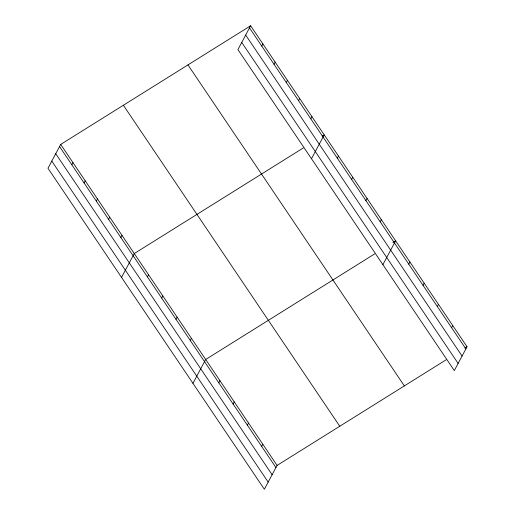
<?xml version="1.0" encoding="UTF-8"?>
<svg xmlns="http://www.w3.org/2000/svg" width="515" height="515" viewBox="0 0 515 515"><rect width="100%" height="100%" fill="white"/><g stroke="black" fill="none" stroke-linecap="round" stroke-linejoin="round"><path stroke-width="0.77" d="M250.644 25.75L237.917 49.588L454.301 370.581L467.028 346.75L250.644 25.75L60.699 144.419L47.972 168.251L264.356 489.25L277.083 465.412L446.132 359.798M71.817 164.755L72.963 162.605M84.074 182.947L85.226 180.797M96.337 201.14L97.483 198.983M108.601 219.326L109.746 217.176M120.858 237.518L122.01 235.368M121.546 277.392L134.273 253.554L303.322 147.94M261.755 46.093L262.908 43.942M147.406 276.89L148.552 274.74M274.019 64.278L275.171 62.128M161.684 298.076L162.83 295.925M286.282 82.471L287.428 80.321M175.963 319.261L177.115 317.111M298.546 100.663L299.691 98.507M190.247 340.447L191.393 338.297M310.803 118.849L311.955 116.699M311.485 158.723L324.212 134.891L322.19 136.153M192.951 383.321L205.678 359.483L374.727 253.869M337.344 158.227L338.497 156.077M218.811 382.819L219.957 380.669M351.629 179.413L352.775 177.263M233.089 404.005L234.241 401.855M365.908 200.599L367.06 198.449M247.374 425.19L248.52 423.04M380.192 221.785L381.338 219.635M261.652 446.376L262.798 444.226M382.896 264.652L395.623 240.82L392.926 242.501M408.756 264.156L409.901 262.006M423.034 285.342L424.18 283.192M437.319 306.528L438.465 304.378M451.597 327.714L452.743 325.564M465.006 348.011L467.028 346.75M249.498 27.9L465.875 348.9M245.674 35.059L462.058 356.052M241.741 42.43L458.118 363.429M187.962 64.909L404.346 385.909M123.381 105.253L339.765 426.253M60.699 144.419L277.083 465.412M59.553 146.569L275.937 467.562M55.729 153.721L272.113 474.721M51.796 161.098L268.173 482.092"/></g></svg>
